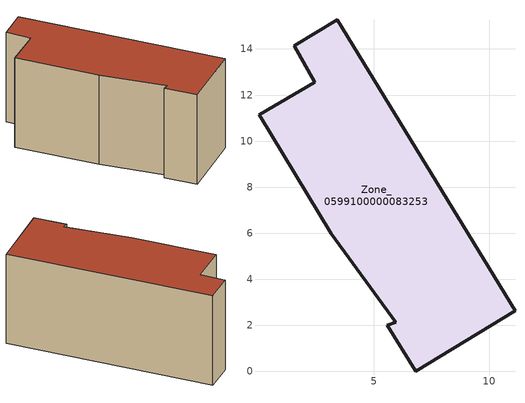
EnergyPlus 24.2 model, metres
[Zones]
Zone_0599100000083253
 floor ground (C_G): 1.53,14.14 3.4,15.27 11.12,2.62 6.8,0 5.58,2.01 5.94,2.13 3.16,5.99 0.01,11.15 2.42,12.56 z0
 wall outside (C_F): 11.12,2.62 3.4,15.27 1.53,14.14 2.42,12.56 0.01,11.15 3.16,5.99 5.94,2.13 5.58,2.01 6.8,0 11.12,2.62 z0:6.95
 roof outside (C_R): 3.4,15.27 1.53,14.14 2.42,12.56 0.01,11.15 3.16,5.99 5.94,2.13 5.58,2.01 6.8,0 11.12,2.62 z6.95
[BUILDING]
Pand.0599100000083253: North Axis=0; Terrain=City; Loads Convergence Tolerance Value=0.04; Temperature Convergence Tolerance Value=0.4; Solar Distribution=FullExterior; Maximum Number of Warmup Days=25; Minimum Number of Warmup Days=1
[Site:Location]
Rotterdam.The.Hague.AP_ZH_NLD Design_Conditions: Latitude=51.96; Longitude=4.45; Time Zone=1; Elevation=-4.5
[SITE:GROUNDTEMPERATURE:BUILDINGSURFACE]
18, 18, 18, 18, 18, 18, 18, 18, 18, 18, 18, 18
[MATERIAL] Thermal Absorptance=0.9; Solar Absorptance=0.7; Visible Absorptance=0.7
Name | Roughness | Thickness | Conductivity | Density | Specific Heat
G.TC.1992-2005 | MediumSmooth | 0.15 | 0.06 | 540 | 1210
F.TC.1992-2005 | Rough | 0.3 | 0.12 | 1920 | 840
R.TC.1992-2005 | MediumRough | 0.2 | 0.08 | 1500 | 1000
[CONSTRUCTION]
C_G: G.TC.1992-2005
C_F: F.TC.1992-2005
C_R: R.TC.1992-2005
[ZONE]
Zone_0599100000083253: Type=1; Multiplier=1; Ceiling Height=Autocalculate; Volume=Autocalculate; Floor Area=autocalculate; Part of Total Floor Area=Yes
[ZONEINFILTRATION:DESIGNFLOWRATE]
Infil_Zone_0599100000083253: Zone or ZoneList or Space or SpaceList=Zone_0599100000083253; Schedule=AlwaysOn; Design Flow Rate Calculation Method=Flow/Area; Flow Rate per Floor Area=0.0015; Constant Term Coefficient=1; Temperature Term Coefficient=0; Velocity Term Coefficient=0; Velocity Squared Term Coefficient=0
[HVACTEMPLATE:ZONE:IDEALLOADSAIRSYSTEM]
Zone_0599100000083253: Maximum Heating Supply Air Temperature=50; Minimum Cooling Supply Air Temperature=13; Maximum Heating Supply Air Humidity Ratio=0.0156; Minimum Cooling Supply Air Humidity Ratio=0.0077; Heating Limit=NoLimit; Cooling Limit=NoLimit; Dehumidification Control Type=ConstantSensibleHeatRatio; Cooling Sensible Heat Ratio=0.7; Dehumidification Setpoint=60; Humidification Control Type=None; Humidification Setpoint=30; Outdoor Air Method=None; Outdoor Air Flow Rate per Person=0.00944; Outdoor Air Flow Rate per Zone Floor Area=0; Outdoor Air Flow Rate per Zone=0; Demand Controlled Ventilation Type=None; Outdoor Air Economizer Type=NoEconomizer; Heat Recovery Type=None; Sensible Heat Recovery Effectiveness=0.7; Latent Heat Recovery Effectiveness=0.65
[ZONECONTROL:THERMOSTAT]
ThermostatControl_Zone_0599100000083253: Zone or ZoneList=Zone_0599100000083253; Control Type Schedule=DualSetpointControlType; Control 1=Thermostat_Zone_0599100000083253; Temperature Difference Between Cutout And Setpoint=0
[THERMOSTATSETPOINT:DUALSETPOINT]
Thermostat_Zone_0599100000083253: Heating Setpoint Temperature Schedule=HeatingSetpoint_Zone_0599100000083253; Cooling Setpoint Temperature Schedule=CoolingSetpoint_Zone_0599100000083253
[SCHEDULE:COMPACT]
HeatingSetpoint_Zone_0599100000083253: Through: 12/31, For: AllDays, Until: 24:00, 21
CoolingSetpoint_Zone_0599100000083253: Through: 12/31, For: AllDays, Until: 24:00, 24
DualSetpointControlType: Through: 12/31, For: AllDays, Until: 24:00, 4
AlwaysOn: Through: 12/31, For: AllDays, Until: 24:00, 1
